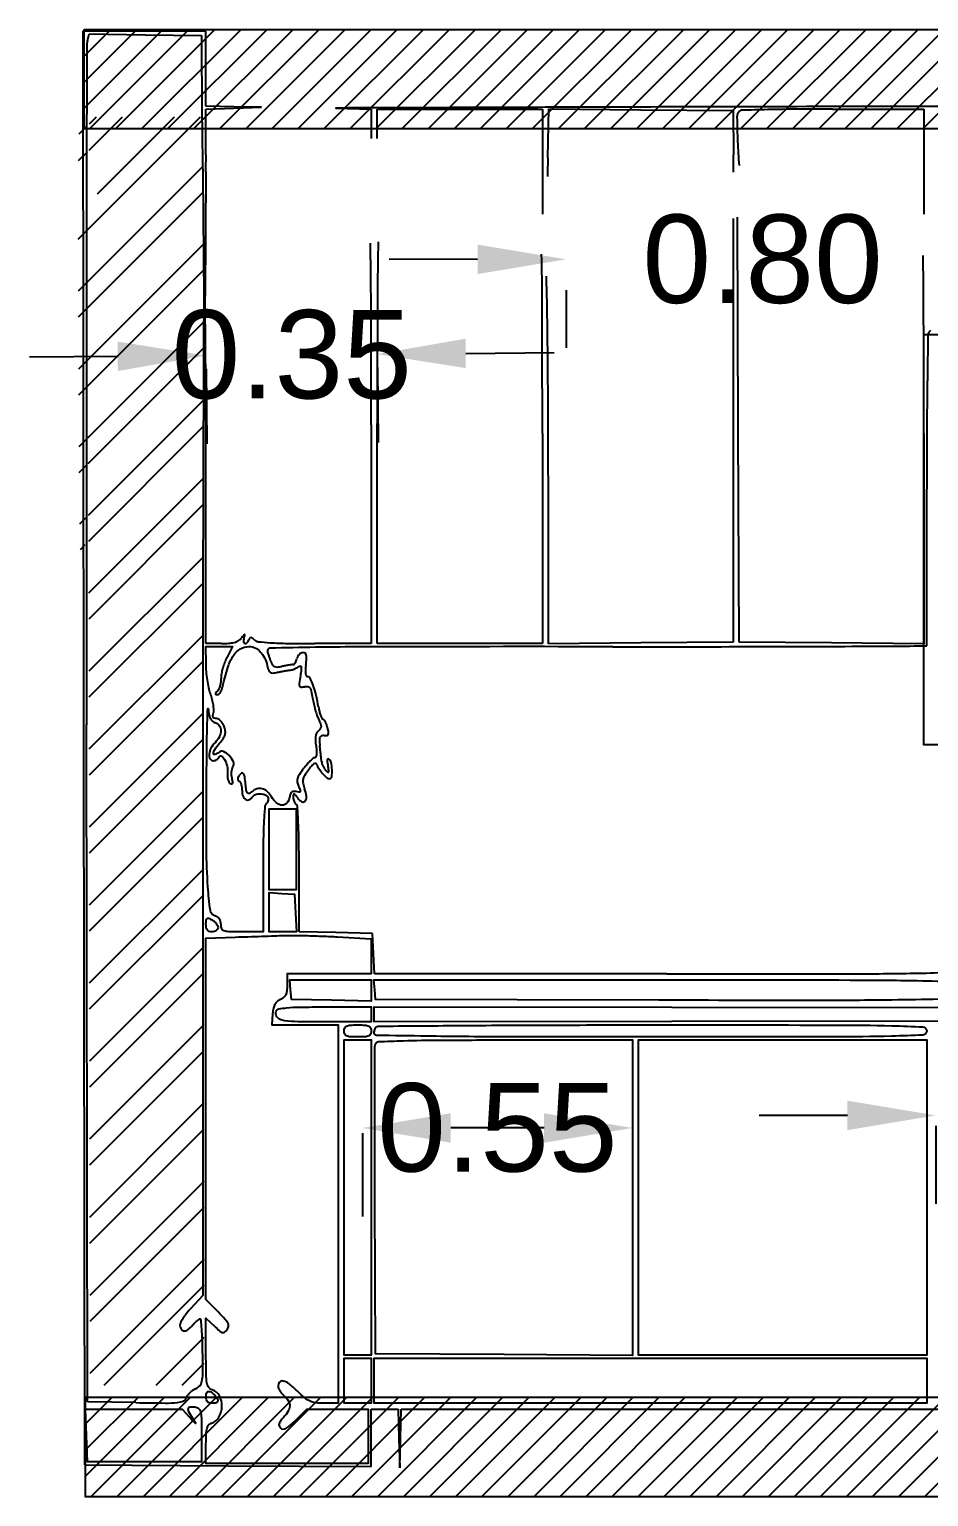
# Model space of a CAD drawing. Header units: inches. Extents: x -279 to 561, y -345 to 342.
# Drawn here: x -241.648 to -239.817, y -285.979 to -282.991 of the extents above; entities that cross this region are included whole.
import ezdxf

# ---------------------------------------------------------------- set-up
doc = ezdxf.new("R2010")
doc.units = ezdxf.units.IN
doc.header["$LTSCALE"] = 0.5
doc.header["$MEASUREMENT"] = 0
doc.layers.add('0_Hatch_Pattern', color=7, linetype='Continuous')
doc.layers.add('model', color=250, linetype='Continuous')
doc.styles.get("Standard").update_dxf_attribs({"font": 'arial.ttf'})
doc.dimstyles.get("Standard").update_dxf_attribs({"dimtxt": 0.18, "dimasz": 0.18, "dimexe": 0.18, "dimexo": 0.0625, "dimgap": 0.09, "dimtad": 0, "dimtih": 1, "dimtoh": 1, "dimzin": 0, "dimdsep": 46, "dimtxsty": 'Standard', "dimcen": 0.09, "dimadec": 0, "dimazin": 0, "dimtfac": 1, "dimtofl": 0, "dimtmove": 0, "dimatfit": 3, "dimfxl": 1, "dimtolj": 1, "dimtzin": 0, "dimarcsym": 0})

# ---------------------------------------------------------------- blocks, each defined once
blk = doc.blocks.new('*D1058')
at = {"layer": 'Defpoints', "color": 0, "ltscale": 0.5, "transparency": 16777216}
for p in [(-241.2886, -283.6201), (-240.94, -283.6171), (-240.9397, -283.6525)]:
    blk.add_point(p, dxfattribs=at)
at = {"layer": 'model', "color": 0, "lineweight": -2, "ltscale": 0.5, "transparency": 16777216}
for p, q in [((-241.4683, -283.657), (-241.6482, -283.6585)), ((-240.7597, -283.651), (-240.5797, -283.6495)), ((-241.288, -283.6826), (-241.2868, -283.8354)), ((-240.9395, -283.6796), (-240.9382, -283.8325))]:
    blk.add_line(p, q, dxfattribs=at)
at = {"layer": 'model', "color": 0, "ltscale": 0.5, "transparency": 16777216}
for points in [[(-241.4685, -283.627), (-241.468, -283.6869), (-241.2883, -283.6554)], [(-240.76, -283.621), (-240.7595, -283.681), (-240.9397, -283.6525)]]:
    blk.add_solid(points, dxfattribs=at)
at = {"layer": 'model', "color": 0, "ltscale": 0.5, "transparency": 16777216, "insert": (-241.114, -283.654), "char_height": 0.18, "attachment_point": 5}
blk.add_mtext('\\A1;0.35', dxfattribs=at)
blk = doc.blocks.new('*D1059')
at = {"layer": 'Defpoints', "color": 0, "ltscale": 0.5, "transparency": 16777216}
for p in [(-240.5555, -283.4595), (-239.7551, -283.4597), (-239.7551, -283.4597)]:
    blk.add_point(p, dxfattribs=at)
at = {"layer": 'model', "color": 0, "lineweight": -2, "ltscale": 0.5, "transparency": 16777216}
for p, q in [((-240.7355, -283.4595), (-240.9155, -283.4594)), ((-239.5751, -283.4597), (-239.3951, -283.4598)), ((-240.5555, -283.522), (-240.5555, -283.6395)), ((-239.7551, -283.5222), (-239.7552, -283.6397))]:
    blk.add_line(p, q, dxfattribs=at)
at = {"layer": 'model', "color": 0, "ltscale": 0.5, "transparency": 16777216}
for points in [[(-240.7355, -283.4295), (-240.7355, -283.4895), (-240.5555, -283.4595)], [(-239.5751, -283.4297), (-239.5751, -283.4897), (-239.7551, -283.4597)]]:
    blk.add_solid(points, dxfattribs=at)
at = {"layer": 'model', "color": 0, "ltscale": 0.5, "transparency": 16777216, "insert": (-240.1553, -283.4596), "char_height": 0.18, "attachment_point": 5}
blk.add_mtext('\\A1;0.80', dxfattribs=at)
blk = doc.blocks.new('*D1060')
at = {"layer": 'Defpoints', "color": 0, "ltscale": 0.5, "transparency": 16777216}
for p in [(-239.8024, -285.1617), (-238.9571, -285.1617), (-239.8024, -285.2027)]:
    blk.add_point(p, dxfattribs=at)
at = {"layer": 'model', "color": 0, "lineweight": -2, "ltscale": 0.5, "transparency": 16777216}
for p, q in [((-239.9824, -285.2027), (-240.1624, -285.2027)), ((-239.8024, -285.2242), (-239.8024, -285.3827)), ((-238.9571, -285.2242), (-238.9571, -285.3827)), ((-238.7771, -285.2027), (-238.5971, -285.2027))]:
    blk.add_line(p, q, dxfattribs=at)
at = {"layer": 'model', "color": 0, "ltscale": 0.5, "transparency": 16777216}
for points in [[(-239.9824, -285.1727), (-239.9824, -285.2327), (-239.8024, -285.2027)], [(-238.7771, -285.1727), (-238.7771, -285.2327), (-238.9571, -285.2027)]]:
    blk.add_solid(points, dxfattribs=at)
at = {"layer": 'model', "color": 0, "ltscale": 0.5, "transparency": 16777216, "insert": (-239.3798, -285.2027), "char_height": 0.18, "attachment_point": 5}
blk.add_mtext('\\A1;0.85', dxfattribs=at)
blk = doc.blocks.new('*D1061')
at = {"layer": 'Defpoints', "color": 0, "ltscale": 0.5, "transparency": 16777216}
for p in [(-240.9702, -285.1763), (-240.4202, -285.1763), (-240.9702, -285.2283)]:
    blk.add_point(p, dxfattribs=at)
at = {"layer": 'model', "color": 0, "lineweight": -2, "ltscale": 0.5, "transparency": 16777216}
for p, q in [((-240.6002, -285.2283), (-240.7902, -285.2283)), ((-240.9702, -285.2388), (-240.9702, -285.4083)), ((-240.4202, -285.2388), (-240.4202, -285.4083))]:
    blk.add_line(p, q, dxfattribs=at)
at = {"layer": 'model', "color": 0, "ltscale": 0.5, "transparency": 16777216}
for points in [[(-240.7902, -285.1983), (-240.7902, -285.2583), (-240.9702, -285.2283)], [(-240.6002, -285.1983), (-240.6002, -285.2583), (-240.4202, -285.2283)]]:
    blk.add_solid(points, dxfattribs=at)
at = {"layer": 'model', "color": 0, "ltscale": 0.5, "transparency": 16777216, "insert": (-240.6952, -285.2283), "char_height": 0.18, "attachment_point": 5}
blk.add_mtext('\\A1;0.55', dxfattribs=at)

msp = doc.modelspace()

# ---------------------------------------------------------------- hatches: boundary and pattern name
at = {"layer": '0_Hatch_Pattern', "ltscale": 0.5, "transparency": 33554572}
h = msp.add_hatch(dxfattribs=at)
h.set_pattern_fill('ANSI31', color=256, scale=0.3)
h.set_pattern_definition([(45, (-24.319786, -25.735525), (-0.0265165043, 0.0265165043), [])])
h.paths.add_polyline_path([(-241.5369, -282.9911), (-241.5369, -283.1937), (-237.7053, -283.1937), (-237.7053, -282.9911)])
h = msp.add_hatch(dxfattribs=at)
h.set_pattern_fill('ANSI32', color=256, scale=0.3)
h.set_pattern_definition([(45, (-21.82158, -27.84072), (-0.079549513, 0.079549513), []), (45, (-21.76855, -27.84072), (-0.079549513, 0.079549513), [])])
h.paths.add_polyline_path([(-241.2949, -283.169), (-241.5259, -283.169, -0.000521), (-241.5265, -283.2311, -0.013329), (-241.5279, -283.2704, -0.012278), (-241.5303, -283.2342, 0.002586), (-241.5333, -283.169), (-241.5458, -283.169, 0.00254), (-241.5476, -283.2429, 0.006144), (-241.548, -283.3033, 0.052651), (-241.545, -283.3302, 0.291764), (-241.5378, -283.3374, 0.257232), (-241.5275, -283.3344, -0.107114), (-241.511, -283.3245, -0.660541), (-241.5095, -283.326, -0.047546), (-241.5123, -283.3312, -0.029958), (-241.5181, -283.3387, -0.014351), (-241.5263, -283.3476), (-241.549, -283.3709), (-241.5474, -283.7466, 0.001098), (-241.5464, -283.9104, 0.002969), (-241.5447, -284.0265, 0.000487), (-241.5427, -284.1195, 0.407664), (-241.5398, -284.1224, 0.404656), (-241.5368, -284.1196, 0.000693), (-241.5344, -284.0429, 0.003582), (-241.5322, -283.9471, 0.001366), (-241.5305, -283.8136, -0.986116), (-241.5292, -283.8136, -0.00305), (-241.5279, -283.9273, -0.000788), (-241.5267, -284.22, -0.000289), (-241.5259, -284.6338), (-241.5245, -285.7518), (-241.2921, -285.7518), (-241.2936, -284.3716)])
h = msp.add_hatch(dxfattribs=at)
h.set_pattern_fill('ANSI31', color=256, scale=0.3)
h.set_pattern_definition([(45, (-24.316702, -28.52091), (-0.0265165043, 0.0265165043), [])])
h.paths.add_polyline_path([(-241.5338, -285.7765), (-241.5338, -285.9791), (-237.7022, -285.9791), (-237.7022, -285.7765)])

# ---------------------------------------------------------------- linework, layer by layer
for p, q in [((-241.4139, -282.9945), (-241.5393, -282.9945)), ((-241.5393, -282.9945), (-241.5378, -284.4544)), ((-241.53, -283.0142), (-241.5267, -283.0003)), ((-241.5267, -283.0003), (-241.4122, -283.002)), ((-241.2886, -282.9945), (-241.4139, -282.9945)), ((-241.4122, -283.002), (-241.2977, -283.0036)), ((-241.2977, -283.0036), (-241.2968, -283.1676)), ((-241.2886, -283.0709), (-241.2886, -282.9945)), ((-241.2886, -283.1473), (-241.2886, -283.0709)), ((-241.232, -283.1486), (-241.2886, -283.1473)), ((-241.2886, -283.1539), (-241.232, -283.1519)), ((-241.2886, -283.2464), (-241.2886, -283.1539)), ((-241.1754, -283.1499), (-241.232, -283.1486)), ((-241.232, -283.1519), (-241.1754, -283.1499)), ((-241.0241, -283.1519), (-240.9522, -283.1534)), ((-240.9522, -283.1534), (-240.9524, -283.2131)), ((-240.9398, -283.2131), (-240.94, -283.1534)), ((-240.94, -283.1534), (-240.7718, -283.1534)), ((-240.7718, -283.1534), (-240.6037, -283.1534)), ((-240.6037, -283.1534), (-240.6037, -283.2605)), ((-240.5925, -283.2527), (-240.5906, -283.1533)), ((-240.5906, -283.1533), (-240.403, -283.1549)), ((-240.403, -283.1549), (-240.2154, -283.1565)), ((-240.2154, -283.1565), (-240.2144, -283.2467)), ((-240.0126, -283.1534), (-239.8271, -283.1534)), ((-239.8271, -283.1534), (-239.8271, -283.2605)), ((-240.6037, -283.2605), (-240.6037, -283.3675)), ((-239.8271, -283.2605), (-239.8271, -283.3675)), ((-240.2047, -283.8062), (-240.2063, -283.3736)), ((-240.2154, -283.3766), (-240.2154, -283.8078)), ((-240.94, -284.2419), (-240.9398, -283.794)), ((-240.9522, -283.7962), (-240.9522, -284.2419)), ((-240.6037, -283.8141), (-240.6037, -284.2419)), ((-240.2154, -283.8078), (-240.2154, -284.2389)), ((-240.2031, -284.2389), (-240.2047, -283.8062)), ((-239.8271, -283.8141), (-239.8271, -284.2421)), ((-241.2886, -284.2419), (-241.2886, -283.8862)), ((-240.5914, -284.2421), (-240.5914, -283.9281)), ((-239.821, -284.2467), (-239.821, -283.9278)), ((-241.2571, -284.2419), (-241.2886, -284.2419)), ((-240.9522, -284.2419), (-241.0672, -284.2419)), ((-240.7718, -284.2419), (-240.94, -284.2419)), ((-240.6037, -284.2419), (-240.7718, -284.2419)), ((-240.4034, -284.2405), (-240.5914, -284.2421)), ((-240.2154, -284.2389), (-240.4034, -284.2405)), ((-240.0151, -284.2405), (-240.2031, -284.2389)), ((-239.8271, -284.2421), (-240.0151, -284.2405)), ((-241.5301, -285.786), (-241.5317, -284.407)), ((-241.5378, -284.4544), (-241.5362, -285.9144)), ((-241.2951, -284.5534), (-241.2951, -285.5696)), ((-241.099, -284.8286), (-241.099, -284.7007)), ((-241.0241, -284.8303), (-241.099, -284.8286)), ((-240.9492, -284.832), (-241.0241, -284.8303)), ((-240.9474, -284.8733), (-240.9492, -284.832)), ((-240.9456, -284.9146), (-240.9474, -284.8733)), ((-240.3503, -284.9146), (-240.9456, -284.9146)), ((-241.2951, -285.5696), (-241.32, -285.5967)), ((-241.4312, -285.7876), (-241.5301, -285.786)), ((-240.9522, -285.8594), (-240.9522, -285.8012)), ((-240.9522, -285.8012), (-240.9249, -285.8012)), ((-240.9249, -285.8012), (-240.8976, -285.8012)), ((-240.8976, -285.8012), (-240.8956, -285.8609)), ((-240.8924, -285.8609), (-240.8911, -285.8012)), ((-240.8911, -285.8012), (-239.7598, -285.8012)), ((-240.9522, -285.9175), (-240.9522, -285.8594)), ((-240.8956, -285.8609), (-240.8936, -285.9205)), ((-240.8936, -285.9205), (-240.8924, -285.8609)), ((-241.5362, -285.9144), (-241.2442, -285.916)), ((-241.2442, -285.916), (-240.9522, -285.9175))]:
    msp.add_line(p, q)
at = {"ltscale": 0.5}
for p, q in [((-241.2951, -283.2845), (-241.2932, -283.5371)), ((-241.2888, -283.2816), (-241.2905, -283.5344))]:
    msp.add_line(p, q, dxfattribs=at)
for points in [[(-241.5369, -282.9911), (-237.7053, -282.9911), (-237.7053, -283.1937), (-241.5369, -283.1937)], [(-239.8272, -283.6122), (-238.9666, -283.6122), (-238.9666, -284.4481), (-239.8272, -284.4481)], [(-241.5338, -285.7765), (-237.7022, -285.7765), (-237.7022, -285.9791), (-241.5338, -285.9791)]]:
    msp.add_lwpolyline(points, close=True, dxfattribs=at)
for points in [[(-241.2464, -284.2707, 0.02853), (-241.2508, -284.2808, 0.021501), (-241.2546, -284.2923, 0.021905), (-241.2572, -284.3035, 0.045981), (-241.258, -284.3123, -0.034798), (-241.2585, -284.3201, -0.033438), (-241.2601, -284.3278, -0.035281), (-241.2625, -284.3344, -0.093142), (-241.2653, -284.3385, 0.019575), (-241.2687, -284.3422, 0.17455), (-241.2695, -284.3443, 0.35202), (-241.2686, -284.3455, 0.058261), (-241.2654, -284.3459, 0.189117), (-241.2624, -284.3447, 0.061625), (-241.2592, -284.3409, 0.051237), (-241.2564, -284.3355, 0.038596), (-241.2545, -284.3291, -0.022167), (-241.2441, -284.2905, -0.069152), (-241.2326, -284.2663, -0.112662), (-241.2186, -284.2529, -0.135655), (-241.2011, -284.248, -0.109254), (-241.1888, -284.2507, -0.092788), (-241.178, -284.2585, -0.079123), (-241.1695, -284.2708, -0.054012), (-241.1637, -284.2869, 0.030357), (-241.1608, -284.2965, 0.160665), (-241.1575, -284.3007, 0.17006), (-241.1523, -284.302, 0.03498), (-241.143, -284.3004, -0.008005), (-241.136, -284.2989, -0.007001), (-241.1287, -284.2975, -0.007055), (-241.122, -284.2964, -0.020748), (-241.1173, -284.2959, 0.049809), (-241.1132, -284.2952, 0.029202), (-241.1085, -284.2936, 0.028975), (-241.104, -284.2915, 0.043267), (-241.1003, -284.2891, -0.145143), (-241.0968, -284.2877, -0.382129), (-241.0948, -284.2892, -0.081501), (-241.0946, -284.2949, -0.009039), (-241.0964, -284.3079, 0.009179), (-241.0986, -284.3229, 0.122275), (-241.0979, -284.3285, 0.311884), (-241.0949, -284.3305, 0.063195), (-241.0881, -284.3297, -0.095223), (-241.0815, -284.3292, -0.21014), (-241.0772, -284.3318, -0.100708), (-241.0743, -284.3384, -0.014363), (-241.0715, -284.353, 0.016621), (-241.0693, -284.3643, 0.012841), (-241.0662, -284.3766, 0.013033), (-241.0626, -284.3879, 0.030144), (-241.0593, -284.3961, -0.021373), (-241.0553, -284.4052, -0.097083), (-241.0543, -284.4109, -0.144797), (-241.0558, -284.4153, -0.070162), (-241.0598, -284.4197, 0.107538), (-241.0634, -284.4244, 0.074407), (-241.0654, -284.4307, 0.054071), (-241.0658, -284.4393, 0.023749), (-241.0645, -284.4505, -0.020121), (-241.0634, -284.4603, -0.044459), (-241.0635, -284.4678, -0.06737), (-241.0646, -284.4727, -0.30991), (-241.0669, -284.4743, 0.17249), (-241.0702, -284.4755, 0.020183), (-241.0762, -284.4807, 0.022311), (-241.083, -284.4878, 0.016504), (-241.0898, -284.4962, 0.01857), (-241.0984, -284.5084, 0.074529), (-241.1022, -284.5167, 0.109663), (-241.1026, -284.524, 0.067701), (-241.1002, -284.5322, -0.014288), (-241.0968, -284.5402, -0.19877), (-241.0969, -284.5433, -0.33171), (-241.099, -284.5445, -0.032748), (-241.105, -284.5433, 0.075728), (-241.1104, -284.5428, 0.166804), (-241.1142, -284.5443, 0.13672), (-241.1168, -284.5481, 0.044769), (-241.1184, -284.5547, -0.13846), (-241.1236, -284.5665, -0.229344), (-241.1333, -284.571, -0.174196), (-241.145, -284.5664, -0.086668), (-241.1553, -284.5539, 0.081359), (-241.1638, -284.5433, 0.118699), (-241.1742, -284.5376, 0.136767), (-241.1851, -284.5378, 0.126171), (-241.1946, -284.5434, -0.097128), (-241.1999, -284.547, -0.324024), (-241.2038, -284.5461, -0.139075), (-241.2065, -284.5405, -0.021677), (-241.2079, -284.5281, 0.018177), (-241.2097, -284.5129, 0.13144), (-241.2126, -284.5063, 0.405714), (-241.2165, -284.5058, 0.093431), (-241.2214, -284.5112, 0.046232), (-241.2234, -284.515, 0.100607), (-241.2239, -284.5183, 0.149067), (-241.2231, -284.5207, 0.155514), (-241.2211, -284.5222, -0.192836), (-241.2188, -284.5242, -0.046956), (-241.2169, -284.5289, -0.04133), (-241.2156, -284.5351, -0.03107), (-241.2152, -284.5421, 0.089876), (-241.2132, -284.553, 0.179708), (-241.2075, -284.5595, 0.242329), (-241.2003, -284.5597, 0.142771), (-241.1938, -284.5538, -0.179165), (-241.188, -284.5493, -0.081511), (-241.1784, -284.5479, -0.0809), (-241.1687, -284.5496, -0.170907), (-241.1629, -284.5543, -0.11056), (-241.1618, -284.5574, -0.077894), (-241.162, -284.561, -0.072722), (-241.1633, -284.5647, -0.074436), (-241.1656, -284.5678, 0.179051), (-241.1688, -284.5748, 0.00649), (-241.1707, -284.6045, 0.009255), (-241.172, -284.6449, 0.003431), (-241.1724, -284.7018), (-241.1724, -284.829), (-241.2152, -284.829, -0.00578), (-241.2422, -284.8286, -0.076411), (-241.252, -284.8269, -0.220442), (-241.2564, -284.8227, -0.09396), (-241.258, -284.8144, 0.061084), (-241.2587, -284.8081, 0.081987), (-241.261, -284.8029, 0.090785), (-241.2646, -284.7991, 0.095696), (-241.2692, -284.7969, -0.301759), (-241.2797, -284.7852, -0.019259), (-241.2847, -284.7372, -0.014991), (-241.2875, -284.6597, -0.002945), (-241.2874, -284.5201, -0.001347), (-241.2869, -284.4561, -0.002873), (-241.286, -284.4067, -0.003622), (-241.2851, -284.3743, -0.937854), (-241.2841, -284.3743, 0.023601), (-241.2824, -284.3866, 0.069593), (-241.2797, -284.3947, 0.104617), (-241.2756, -284.3998, 0.10916), (-241.2699, -284.4028, -0.178211), (-241.2615, -284.4086, -0.155591), (-241.2583, -284.4189, -0.116094), (-241.2614, -284.4316, -0.078978), (-241.2702, -284.4437, 0.077454), (-241.2784, -284.4549, 0.095106), (-241.2821, -284.4673, 0.150009), (-241.2802, -284.4766, 0.274638), (-241.2738, -284.4804, 0.079799), (-241.2702, -284.4798, 0.063434), (-241.2667, -284.4782, 0.064151), (-241.2638, -284.4757, 0.086413), (-241.2619, -284.4728, -0.455722), (-241.2569, -284.4711, -0.140436), (-241.2508, -284.4777, -0.065288), (-241.2457, -284.4918, -0.078957), (-241.2449, -284.5058, 0.044376), (-241.245, -284.5123, 0.048517), (-241.2439, -284.5186, 0.054227), (-241.2419, -284.5237, 0.13326), (-241.2391, -284.5266, 0.100902), (-241.236, -284.5277, 0.35701), (-241.2343, -284.5267, 0.130851), (-241.234, -284.5233, 0.018992), (-241.2354, -284.5164, -0.042792), (-241.2364, -284.5101, -0.036869), (-241.2365, -284.5035, -0.038561), (-241.2355, -284.4974, -0.081892), (-241.2337, -284.493, 0.242084), (-241.2329, -284.4825, 0.094435), (-241.2411, -284.4701, 0.099978), (-241.253, -284.4619, 0.279944), (-241.2626, -284.4634, -0.080602), (-241.2705, -284.468, -0.551947), (-241.2734, -284.4658, -0.128701), (-241.2705, -284.4574, -0.028002), (-241.2612, -284.445, 0.023359), (-241.2532, -284.4346, 0.083849), (-241.2497, -284.427, 0.107081), (-241.2492, -284.4197, 0.052071), (-241.2516, -284.4106, 0.049923), (-241.2547, -284.4046, 0.054967), (-241.2588, -284.3994, 0.062223), (-241.2632, -284.3959, 0.135757), (-241.2674, -284.3948, -0.084888), (-241.2716, -284.3941, -0.189434), (-241.2739, -284.392, -0.150146), (-241.2746, -284.3885, -0.048637), (-241.2735, -284.3832, 0.088815), (-241.2727, -284.377, 0.024717), (-241.2736, -284.3672, 0.024123), (-241.2758, -284.3561, 0.023206), (-241.2791, -284.345, -0.030763), (-241.2827, -284.3323, -0.015412), (-241.2857, -284.3159, -0.015241), (-241.2878, -284.2986, -0.021748), (-241.2885, -284.2832), (-241.2886, -284.248), (-241.2617, -284.248), (-241.2348, -284.248)], [(-241.2641, -284.82, -0.135454), (-241.265, -284.8234, -0.100362), (-241.2677, -284.8263, -0.086803), (-241.2716, -284.8283, -0.071572), (-241.2763, -284.829, -0.076112), (-241.2821, -284.8281, -0.15088), (-241.2858, -284.8255, -0.124032), (-241.2879, -284.8208, -0.043609), (-241.2886, -284.8135, -0.02126), (-241.2882, -284.8048, -0.216705), (-241.2865, -284.8017, -0.257123), (-241.2832, -284.8013, -0.029223), (-241.2763, -284.8045, -0.052011), (-241.2716, -284.8077, -0.050946), (-241.2677, -284.8118, -0.055403), (-241.265, -284.8161, -0.112104)], [(-241.021, -284.8391), (-240.9522, -284.8431), (-240.9522, -284.8788), (-240.9522, -284.9146), (-241.0378, -284.9146), (-241.1234, -284.9146), (-241.1234, -284.9376, -0.02767), (-241.1241, -284.9494, -0.083122), (-241.1263, -284.9571, -0.109137), (-241.1305, -284.9625, -0.070154), (-241.1372, -284.9666, 0.075596), (-241.1437, -284.9708, 0.090253), (-241.1483, -284.9764, 0.071993), (-241.1512, -284.9844, 0.031375), (-241.1529, -284.9956), (-241.1548, -285.0185), (-241.0871, -285.0185), (-241.0195, -285.0185), (-241.0195, -285.4038), (-241.0195, -285.789), (-241.0483, -285.789, -0.029313), (-241.0651, -285.788, -0.079097), (-241.0766, -285.7848, -0.068109), (-241.0875, -285.7778, -0.017766), (-241.1028, -285.7638, 0.028375), (-241.1192, -285.7495, 0.109118), (-241.1313, -285.7437, 0.280971), (-241.1386, -285.7461, 0.177572), (-241.1418, -285.7548, 0.108386), (-241.141, -285.7586, 0.03544), (-241.1382, -285.7636, 0.033394), (-241.1342, -285.7689, 0.032047), (-241.1296, -285.7737, -0.069818), (-241.1208, -285.7843, -0.146625), (-241.118, -285.7945, -0.131518), (-241.1212, -285.8053, -0.05134), (-241.1307, -285.8177, 0.024088), (-241.137, -285.8252, 0.095576), (-241.1397, -285.8305, 0.159144), (-241.1396, -285.835, 0.108125), (-241.1368, -285.8392, 0.182917), (-241.132, -285.8414, 0.133075), (-241.1262, -285.8402, 0.062659), (-241.1183, -285.8349, 0.013932), (-241.1064, -285.8239), (-241.0832, -285.8012), (-241.0208, -285.8012), (-240.9583, -285.8012), (-240.9583, -285.8563), (-240.9583, -285.9113), (-241.1234, -285.9113), (-241.2886, -285.9113), (-241.2886, -285.872, -0.009783), (-241.2881, -285.8506, -0.054639), (-241.2864, -285.8393, -0.115474), (-241.283, -285.8328, -0.13739), (-241.2773, -285.8291, 0.187042), (-241.2621, -285.8169, 0.126898), (-241.2561, -285.7953, 0.128989), (-241.2613, -285.7738, 0.194729), (-241.276, -285.7616, -0.161818), (-241.2829, -285.7566, -0.114412), (-241.2867, -285.7476, -0.038028), (-241.2882, -285.7301, -0.003512), (-241.2886, -285.6866), (-241.2886, -285.6155), (-241.2712, -285.6322, 0.013068), (-241.2608, -285.6416, 0.11156), (-241.2553, -285.6445, 0.219541), (-241.2508, -285.6438, 0.070349), (-241.2457, -285.6391, 0.12761), (-241.2428, -285.6329, 0.161196), (-241.2436, -285.6266, 0.070147), (-241.2492, -285.6183, 0.010409), (-241.2631, -285.6035), (-241.2886, -285.5776), (-241.2886, -285.2096), (-241.2886, -284.8416), (-241.2289, -284.8396, -0.000114), (-241.2032, -284.8388, -0.000088), (-241.1751, -284.8379, -0.000089), (-241.149, -284.837, -0.000215), (-241.1296, -284.8364, -0.010363), (-241.1096, -284.8362, -0.003754), (-241.0813, -284.8367, -0.003721), (-241.0503, -284.8377, -0.004423)], [(-239.7548, -284.9375, -0.117082), (-239.7568, -284.942, -0.081487), (-239.7609, -284.9458, -0.069105), (-239.7666, -284.9486, -0.050305), (-239.7736, -284.9501, 0.046327), (-239.7802, -284.9515, 0.067445), (-239.7856, -284.954, 0.085853), (-239.7891, -284.9573, 0.166196), (-239.7904, -284.9609, -0.408707), (-239.7957, -284.9663, -0.00157), (-239.8918, -284.9678, -0.003391), (-240.0417, -284.9687, -0.000425), (-240.3667, -284.9681), (-240.9431, -284.9665), (-240.945, -284.9467), (-240.9469, -284.9268), (-240.3498, -284.9268, -0.000312), (-239.9766, -284.927, -0.004183), (-239.8396, -284.9283, -0.003917), (-239.7605, -284.9304, -0.460003)], [(-240.9522, -284.9971), (-240.9522, -285.0124), (-241.0466, -285.0124, -0.005017), (-241.1084, -285.0118, -0.04899), (-241.1343, -285.0087, -0.194263), (-241.1444, -285.0018, -0.243085), (-241.1456, -284.9907, -0.251427), (-241.1401, -284.986, -0.032284), (-241.1244, -284.9836, -0.019137), (-241.0976, -284.9822, -0.003369), (-241.0472, -284.9818), (-240.9522, -284.9818)], [(-238.5215, -284.9971, -0.408829), (-238.5301, -285.0058, -0.001764), (-238.6748, -285.008, -0.002395), (-238.9279, -285.0097, -0.000127), (-239.7338, -285.0109), (-240.9461, -285.0124), (-240.9461, -284.9971), (-240.9461, -284.9818), (-239.7338, -284.9833, -0.000127), (-238.9279, -284.9846, -0.002395), (-238.6748, -284.9862, -0.001764), (-238.5301, -284.9884, -0.408829)], [(-240.9522, -285.0308, -0.102588), (-240.9535, -285.0371, -0.188085), (-240.9572, -285.0408, -0.090841), (-240.9646, -285.0426, -0.013964), (-240.9797, -285.043, -0.013964), (-240.9949, -285.0426, -0.090841), (-241.0023, -285.0408, -0.188085), (-241.0059, -285.0371, -0.102588), (-241.0073, -285.0308, -0.102588), (-241.0059, -285.0244, -0.188085), (-241.0023, -285.0207, -0.090841), (-240.9949, -285.0189, -0.013964), (-240.9797, -285.0185, -0.013964), (-240.9646, -285.0189, -0.090841), (-240.9572, -285.0207, -0.188085), (-240.9535, -285.0244, -0.102588)], [(-239.821, -285.0308, -0.398826), (-239.8288, -285.039, -0.007771), (-239.8928, -285.0414, -0.005153), (-240.0111, -285.0428, -0.000281), (-240.3835, -285.043, -0.000486), (-240.6862, -285.0427, -0.003137), (-240.8391, -285.0414, -0.001109), (-240.9413, -285.0397, -0.408681), (-240.9461, -285.0348, -0.043841), (-240.9458, -285.0314, -0.036641), (-240.9449, -285.0279, -0.038133), (-240.9436, -285.0247, -0.077955), (-240.942, -285.0226, -0.196954), (-240.938, -285.0209, -0.000073), (-240.7751, -285.0197, -0.001128), (-240.5939, -285.0188, -0.000684), (-240.3795, -285.0185, -0.000283), (-240.0098, -285.0187, -0.00519), (-239.8923, -285.0201, -0.007878), (-239.8288, -285.0225, -0.398657)], [(-240.4202, -285.3702), (-240.4202, -285.6913), (-240.6816, -285.6897), (-240.9431, -285.6881), (-240.9446, -285.3762, -0.00089), (-240.945, -285.2561, -0.001431), (-240.9449, -285.1537, -0.000227), (-240.9445, -285.063, -0.09041), (-240.9433, -285.0567, -0.299028), (-240.9374, -285.0525, -0.003432), (-240.8869, -285.0507, -0.006035), (-240.8123, -285.0494, -0.001229), (-240.6803, -285.0491), (-240.4202, -285.0491)], [(-241.2714, -285.7719, -0.049493), (-241.2655, -285.7792, -0.219918), (-241.2646, -285.7845, -0.263074), (-241.2681, -285.7879, -0.065975), (-241.2763, -285.789, -0.072254), (-241.2817, -285.7882, -0.124864), (-241.2855, -285.786, -0.124864), (-241.2878, -285.7821, -0.072254), (-241.2886, -285.7768, -0.065975), (-241.2875, -285.7686, -0.263074), (-241.284, -285.7651, -0.219918), (-241.2787, -285.7659, -0.049493)], [(-241.2977, -285.8532), (-241.2977, -285.9083), (-241.4139, -285.9083), (-241.5301, -285.9083), (-241.5319, -285.8547), (-241.5336, -285.8012), (-241.4353, -285.8012), (-241.3369, -285.8012), (-241.3214, -285.8181, 0.000996), (-241.3114, -285.8288, 0.135336), (-241.3099, -285.8297, 0.69004), (-241.3095, -285.8292, 0.0021), (-241.3156, -285.8198, -0.019908), (-241.3234, -285.8063, -0.166925), (-241.3245, -285.7994, -0.333592), (-241.321, -285.7961, -0.063271), (-241.3115, -285.7962, -0.128953), (-241.3038, -285.7995, -0.171616), (-241.2997, -285.8058, -0.054859), (-241.298, -285.8187, -0.00442)]]:
    msp.add_lwpolyline(points, format="xyb", close=True)
for points in [[(-241.1051, -284.6608), (-241.1051, -284.7433), (-241.1326, -284.7433), (-241.1601, -284.7433), (-241.1601, -284.6608), (-241.1601, -284.5782), (-241.1326, -284.5782), (-241.1051, -284.5782)], [(-241.1063, -284.7907), (-241.1045, -284.829), (-241.1323, -284.829), (-241.1601, -284.829), (-241.1601, -284.7889), (-241.1601, -284.7488), (-241.1341, -284.7506), (-241.1082, -284.7525)], [(-240.9522, -284.9484), (-240.9522, -284.97), (-241.0333, -284.9683), (-241.1143, -284.9665), (-241.1162, -284.9467), (-241.1181, -284.9268), (-241.0352, -284.9268), (-240.9522, -284.9268)], [(-240.9522, -285.3701), (-240.9522, -285.6912), (-240.9797, -285.6912), (-241.0073, -285.6912), (-241.0073, -285.3701), (-241.0073, -285.0491), (-240.9797, -285.0491), (-240.9522, -285.0491)], [(-239.821, -285.3701), (-239.821, -285.6912), (-240.1145, -285.6912), (-240.408, -285.6912), (-240.408, -285.3701), (-240.408, -285.0491), (-240.1145, -285.0491), (-239.821, -285.0491)], [(-240.9522, -285.7431), (-240.9522, -285.789), (-240.9797, -285.789), (-241.0073, -285.789), (-241.0073, -285.7431), (-241.0073, -285.6973), (-240.9797, -285.6973), (-240.9522, -285.6973)], [(-239.821, -285.7431), (-239.821, -285.789), (-240.3835, -285.789), (-240.9461, -285.789), (-240.9461, -285.7431), (-240.9461, -285.6973), (-240.3835, -285.6973), (-239.821, -285.6973)]]:
    msp.add_lwpolyline(points, close=True)
for centre, radius, start, end in [((-241.4811, -283.0257), 0.0502, 166.7534, 179.9256), ((3960.808, -288.4912), 4202.3429, 179.9254809, 179.9309813), ((-241.0241, -283.1516), 0.000335, 90.1878, 268.7951), ((-234.9024, -2150.8489), 1867.7076, 90.1751906, 90.1877956), ((-238.4919, -976.6899), 693.5432, 90.1346842, 90.1752496), ((-240.1896, -283.1701), 0.0178, 135, 180.4158), ((-240.1981, -283.1615), 0.00568, 91.3755, 135.0001), ((-239.6854, -304.5157), 21.366, 91.23196, 91.37543), ((-240.0463, -287.7334), 4.5798, 90.4714, 91.232), ((-236.5717, -1792.689), 1509.5445, 90.1120707, 90.1347598), ((-240.0126, -291.8318), 8.6783, 89.99999, 90.47142), ((-233.7085, -283.125), 7.5884, 180.32185, 180.79855), ((-238.77, -283.1598), 1.4374, 180.4158, 182.3847), ((-239.0318, -283.1707), 1.1754, 182.3847, 184.7592), ((-237.2872, -283.1749), 4.0093, 180.7985, 181.567), ((-243.6573, -283.2464), 2.3688, 359.1479, 360), ((-233.4631, -283.3926), 7.1308, 178.87635, 179.18414), ((-241.7824, -283.2633), 1.5681, 359.3265, 0.6067), ((63.816, -283.7973), 305.3481, 179.930899, 180.015009), ((-247.8599, -283.5627), 6.9074, 0.13605, 1.12978), ((-233.9693, -283.5629), 6.9701, 178.85711, 179.84122), ((-244.7668, -283.5539), 4.1629, 0.0998, 1.4463), ((-244.351, -283.5608), 4.5237, 0.106, 1.3826), ((-243.9526, -283.6062), 3.359, 0.7918, 1.9182), ((5073.0183, -300.9508), 5314.34, 179.8122559, 179.8154644), ((-449.5272, -285.5724), 208.2467, 0.532785, 0.560746), ((-346.1547, -283.7962), 105.2025, 359.999969, 0.136103), ((-133.7339, -283.8406), 107.206, 179.841236, 179.975079), ((-394.2712, -283.8142), 153.6675, 0.000044, 0.099739), ((-381.4436, -283.8143), 141.6165, 0.000054, 0.105936), ((-265.065, -283.898), 24.4735, 0.5315, 0.79185), ((-239.7952, -283.6176), 0.0235, 159.0063, 179.2252), ((-239.8071, -283.6131), 0.0108, 127.0076, 159.0063), ((-260.8094, -283.8175), 19.5207, 0.19797, 0.5328), ((-180.8754, -284.4145), 58.9486, 179.225172, 179.312262), ((-267.8886, -283.9242), 27.2972, 0.26272, 0.53155), ((-225.9952, -283.8729), 13.8257, 179.31225, 179.73441), ((-280.6887, -283.8862), 39.4001, 359.99997, 0.19798), ((-268.7437, -283.9281), 28.1522, 0.00005, 0.2627), ((-214.1475, -283.9278), 25.6734, 179.73438, 180.00001), ((-77.2273, -284.3628), 164.0677, 179.815562, 179.930383), ((352.3042, -283.7219), 593.8363, 180.0149981, 180.0661059), ((81.481, -284.5552), 322.7761, 179.930453, 179.999667), ((-241.2571, -284.0474), 0.1945, 270, 274.4481), ((-241.2468, -284.1796), 0.0619, 274.4481, 284.89), ((-241.24, -284.2053), 0.0354, 284.89, 299.193), ((-241.2329, -284.218), 0.0207, 299.1931, 320.5139), ((-240.4528, -284.8607), 0.99, 139.9796, 140.5139), ((-241.1941, -284.2367), 0.0181, 162.5453, 184.9656), ((-241.2082, -284.2379), 0.004, 184.9655, 253.4134), ((-241.6012, -284.1087), 0.4086, 342.5453, 343.5677), ((-241.2098, -284.2251), 0.00153, 90, 139.9796), ((-241.2098, -284.2241), 0.000522, 343.568, 90.0003), ((-241.2081, -284.2376), 0.00435, 253.4134, 318.2382), ((-241.2192, -284.2277), 0.0192, 318.2382, 339.8636), ((-241.1862, -284.2398), 0.0159, 145.6641, 159.8637), ((-241.1973, -284.2322), 0.0025, 90, 145.6641), ((-241.1973, -284.2342), 0.00448, 52.7132, 90), ((-241.2272, -284.2734), 0.0538, 46.6684, 52.7133), ((-241.1805, -284.2239), 0.0142, 226.6683, 263.5472), ((-241.128, -283.7599), 0.4812, 263.5472, 266.4458), ((-241.1119, -283.4999), 0.7417, 266.4458, 269.2011), ((-241.0672, -280.2958), 3.9461, 269.2011, 270), ((-241.1583, -284.2567), 0.00522, 91.5693, 202.3696), ((-241.3014, -284.3156), 0.1494, 20.3386, 22.3695), ((-241.4492, -284.3703), 0.3071, 19.1534, 20.3385), ((-241.4498, -284.3706), 0.3077, 17.9686, 19.1532), ((-240.9551, -291.6764), 7.4277, 90.85215, 91.56927), ((-241.1392, -284.2631), 0.037, 337.7027, 345.345), ((-241.0847, -284.2774), 0.0192, 150.2611, 165.345), ((-241.0854, -284.277), 0.0184, 134.694, 150.2611), ((-241.0877, -284.2747), 0.0152, 117.5204, 134.6941), ((-241.091, -284.2684), 0.0081, 90, 117.5204), ((-241.091, -284.2672), 0.00695, 52.7675, 90), ((-241.0907, -284.2668), 0.00648, 13.5221, 52.7673), ((-241.286, -284.2578), 0.2027, 352.3606, 355.8943), ((-241.1065, -284.2707), 0.0228, 355.8943, 13.5222), ((-240.8979, -295.5196), 11.2713, 90.03484, 90.8521), ((-240.6433, -714.7898), 430.5416, 89.975674, 90.034803), ((-240.4012, -144.5582), 139.6901, 269.975697, 270.08708), ((-240.2978, -212.5869), 71.6613, 270.08705, 270.270626), ((-244.9392, 770.1471), 1054.4062, 270.2706035, 270.2781215), ((-241.3025, -284.3228), 0.1529, 15.9695, 17.9686), ((-241.138, -284.2757), 0.0182, 195.9694, 214.7731), ((-241.1466, -284.2817), 0.00772, 214.7732, 250.4059), ((-241.1446, -284.276), 0.0137, 250.4059, 274.9452), ((-241.1508, -284.2047), 0.0853, 274.9453, 281.3099), ((-241.0522, -284.6976), 0.4173, 100.2862, 101.3099), ((-241.0681, -284.6099), 0.3282, 99.0602, 100.2861), ((-241.0696, -284.6009), 0.3191, 97.9986, 99.0602), ((-241.1112, -284.3048), 0.02, 90, 97.9984), ((-241.1112, -284.2819), 0.00282, 270, 315.21), ((-241.121, -284.2721), 0.0167, 315.2099, 327.3527), ((-241.1278, -284.2678), 0.0247, 327.3527, 337.7027), ((-241.044, -284.2972), 0.0421, 176.8881, 187.3732), ((-240.9563, -284.302), 0.1299, 172.3607, 176.888), ((-241.0679, -284.3003), 0.018, 187.3731, 203.7203), ((-241.0819, -284.3065), 0.00269, 203.7203, 270.0001), ((-241.0819, -284.3152), 0.00606, 26.6696, 90), ((-241.1912, -284.3701), 0.1284, 19.7633, 26.6695), ((-241.2401, -284.3877), 0.1803, 13.1711, 19.7633), ((-241.4497, -284.4368), 0.3956, 9.5077, 13.1711), ((-240.9529, -284.3536), 0.1081, 189.5078, 194.2503), ((-240.988, -284.3625), 0.072, 194.2504, 200.6848), ((-241.0005, -284.3672), 0.0586, 200.6849, 207.0319), ((-241.0489, -284.3919), 0.00426, 207.0319, 250.156), ((-241.052, -284.4006), 0.00499, 35.469, 70.1561), ((-241.0781, -284.4192), 0.037, 27.5506, 35.4689), ((-241.0874, -284.424), 0.0475, 20.0541, 27.5505), ((-241.1012, -284.429), 0.0622, 13.9295, 20.0541), ((-241.1328, -284.4369), 0.0948, 8.6415, 13.9294), ((-241.0445, -284.4378), 0.0131, 156.7164, 182.2485), ((-240.8937, -284.4319), 0.1641, 182.2485, 186.268), ((-245.1934, -284.9042), 4.1615, 6.1436, 6.268), ((-241.0521, -284.4346), 0.00482, 106.6958, 156.7164), ((-241.0492, -284.4443), 0.015, 85.2105, 106.6958), ((-241.0463, -284.4089), 0.0205, 265.2105, 280.6622), ((-241.0431, -284.4254), 0.00375, 280.6622, 334.9805), ((-241.0466, -284.4238), 0.00756, 334.9806, 8.6415), ((-245.8008, -284.9696), 4.7724, 6.0314, 6.1437), ((-245.3079, -284.9175), 4.2768, 5.9191, 6.0314), ((-241.9477, -284.5691), 0.8985, 5.5618, 5.9191), ((-241.0318, -284.4799), 0.0217, 185.5618, 198.244), ((-241.028, -284.481), 0.0139, 170.392, 188.9457), ((-241.0396, -284.479), 0.00221, 110.8597, 170.392), ((-241.0395, -284.4794), 0.00262, 58.2826, 110.8599), ((-241.0434, -284.4857), 0.01, 10.7699, 58.2825), ((-241.0672, -284.5237), 0.0244, 148.6216, 168.815), ((-240.954, -284.5927), 0.1569, 143.5234, 148.6216), ((-240.9805, -284.5732), 0.124, 138.8815, 143.5232), ((-241.0534, -284.5095), 0.0272, 124.5686, 138.8815), ((-241.0655, -284.492), 0.00594, 88.6642, 124.5687), ((-241.0654, -284.4884), 0.00233, 16.9966, 88.664), ((-241.0319, -284.4781), 0.0326, 196.9968, 214.0467), ((-240.9807, -284.4436), 0.0944, 214.0467, 221.7677), ((-241.0149, -284.4744), 0.0395, 198.2439, 206.342), ((-240.9768, -284.4401), 0.0997, 221.7677, 228.6828), ((-241.0147, -284.4743), 0.0397, 206.342, 214.4254), ((-241.0289, -284.484), 0.0225, 214.4255, 226.7784), ((-241.0218, -284.4764), 0.0329, 226.7783, 235.7961), ((-240.9431, -284.4676), 0.0999, 188.9457, 193.2868), ((-241.3048, -284.553), 0.2717, 11.2658, 13.2867), ((-241.0396, -284.5027), 0.00111, 235.7963, 338.0585), ((-241.0437, -284.501), 0.00553, 338.0584, 11.2658), ((-241.1277, -284.5018), 0.0958, 1.7125, 10.7699), ((-241.1218, -284.5016), 0.09, 352.512, 1.7124), ((-241.0721, -284.5227), 0.0193, 168.8149, 192.3611), ((-241.0144, -284.5101), 0.0784, 192.3611, 200.6794), ((-241.1517, -284.5619), 0.0684, 7.5465, 20.6794), ((-241.0369, -284.5084), 0.00869, 228.6828, 270), ((-241.0369, -284.5127), 0.00434, 270, 352.512), ((-241.0571, -284.556), 0.0539, 173.043, 178.9225), ((-241.0913, -284.5553), 0.0197, 178.9226, 191.3125), ((-241.1095, -284.5496), 0.00114, 80.3657, 173.0432), ((-241.0891, -284.5549), 0.0219, 191.3125, 202.7488), ((-241.092, -284.5561), 0.0188, 202.7489, 214.9784), ((-241.1099, -284.5519), 0.00353, 39.0173, 80.3655), ((-241.1009, -284.5623), 0.00793, 214.9784, 238.2825), ((-241.308, -284.7124), 0.2585, 37.1001, 39.0174), ((-241.1081, -284.574), 0.00576, 3.4595, 58.2825), ((-241.0801, -284.54), 0.0273, 217.1001, 241.3779), ((-241.0906, -284.5594), 0.00521, 241.378, 323.1353), ((-241.097, -284.5546), 0.0132, 323.1353, 7.5465), ((-243.4394, -284.7149), 2.3413, 2.6595, 3.4596), ((-242.394, -284.6663), 1.2948, 0.8417, 2.6595), ((-244.7327, -284.7007), 3.6337, 360, 0.8417), ((-240.3505, 80.487), 365.4015, 270.00003, 270.06168), ((-239.9642, -278.3976), 6.5167, 270.06175, 271.17076), ((-239.8819, -282.4253), 2.4882, 271.1708, 272.7581), ((-241.258, -285.6656), 0.092, 141.6313, 149.5217), ((-241.1678, -285.7371), 0.2071, 137.3311, 141.6312), ((-241.3342, -285.6302), 0.00768, 159.0759, 200.9937), ((-241.2881, -285.6479), 0.0571, 149.5218, 159.0759), ((-241.3219, -285.6255), 0.0209, 200.9936, 222.9271), ((-241.3326, -285.6355), 0.00625, 222.9271, 276.6666), ((-241.3334, -285.6289), 0.0129, 276.6666, 310.062), ((-241.3846, -285.568), 0.0925, 310.062, 317.8553), ((-241.2505, -285.6894), 0.0884, 133.617, 137.8553), ((-241.2672, -285.6719), 0.0643, 128.235, 133.6171), ((-241.2728, -285.6647), 0.0551, 123.0799, 128.235), ((-241.3005, -285.6221), 0.00434, 90, 123.0798), ((-241.3005, -285.6196), 0.00182, 5.3458, 90.0001), ((-242.381, -285.7207), 1.087, 4.3857, 5.3457), ((-241.8251, -285.6781), 0.5295, 2.0274, 4.3856), ((-242.3385, -285.6963), 1.0432, 0.6076, 2.0274), ((-244.4558, -285.7187), 3.1606, 359.8165, 0.6077), ((-241.3792, -285.7286), 0.084, 348.9906, 359.8165), ((-241.2887, -285.8014), 0.0471, 125.2723, 134.3185), ((-241.2944, -285.7934), 0.0373, 114.4955, 125.2722), ((-241.3211, -285.7347), 0.0272, 294.4955, 317.3363), ((-241.3141, -285.7412), 0.0176, 317.3363, 348.9906), ((-241.3195, -279.2071), 6.5815, 269.02805, 269.55471), ((-241.3689, -285.5541), 0.2343, 269.5547, 275.4443), ((-241.3505, -285.7464), 0.0411, 275.4443, 293.1064), ((-241.3385, -285.7747), 0.0103, 293.1064, 342.3912), ((-241.3125, -285.783), 0.0169, 143.7544, 162.3912), ((-241.2922, -285.7979), 0.0421, 134.3185, 143.7543)]:
    msp.add_arc(centre, radius, start, end)

# ---------------------------------------------------------------- dimensions: what is measured, and where the dimension line sits
at = {"layer": 'model', "ltscale": 0.5}
dim = msp.add_aligned_dim(p1=(-240.5555, -283.4595), p2=(-239.7551, -283.4597), distance=0, dimstyle='Standard', dxfattribs=at)
dim.commit()
dim.dimension.update_dxf_attribs({"geometry": '*D1059', "text_midpoint": (-240.1553, -283.4596)})
dim = msp.add_linear_dim(base=(-240.9397, -283.6525), p1=(-241.2886, -283.6201), p2=(-240.94, -283.6171), angle=0.4788, dimstyle='Standard', dxfattribs=at)
dim.commit()
dim.dimension.update_dxf_attribs({"geometry": '*D1058', "text_midpoint": (-241.114, -283.654), "dimtype": 161})
dim = msp.add_linear_dim(base=(-239.8024, -285.2027), p1=(-238.9571, -285.1617), p2=(-239.8024, -285.1617), dimstyle='Standard', dxfattribs=at)
dim.commit()
dim.dimension.update_dxf_attribs({"geometry": '*D1060', "text_midpoint": (-239.3798, -285.2027)})
dim = msp.add_linear_dim(base=(-240.9702, -285.2283), p1=(-240.4202, -285.1763), p2=(-240.9702, -285.1763), dimstyle='Standard', dxfattribs=at)
dim.commit()
dim.dimension.update_dxf_attribs({"geometry": '*D1061', "text_midpoint": (-240.6952, -285.2283), "dimtype": 160})

doc.saveas('drawing.dxf')
